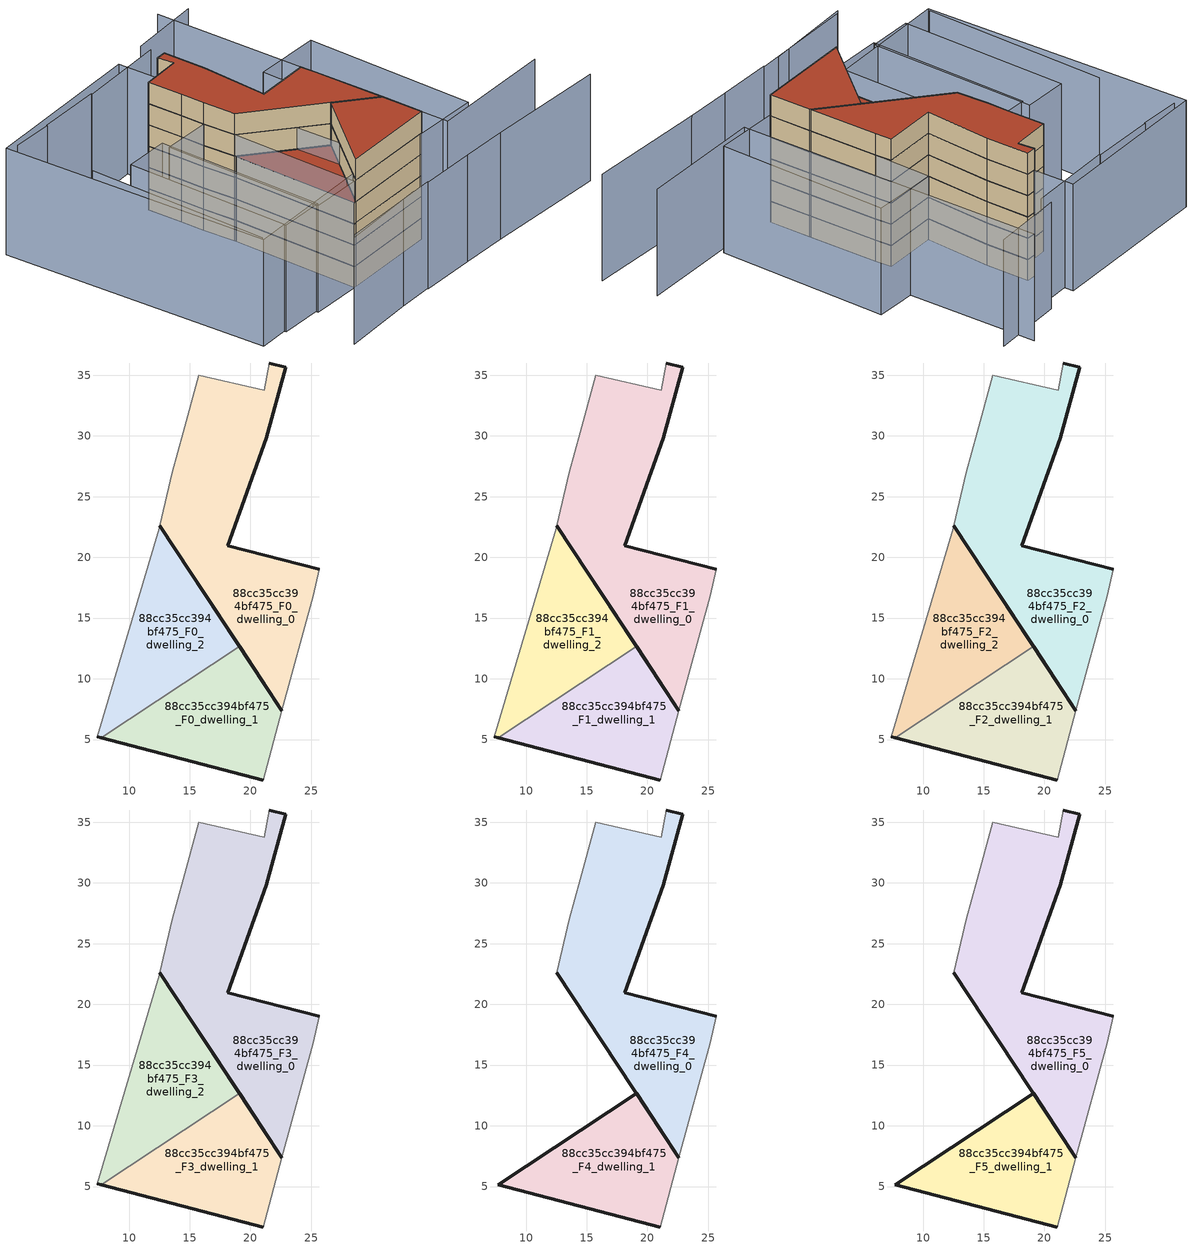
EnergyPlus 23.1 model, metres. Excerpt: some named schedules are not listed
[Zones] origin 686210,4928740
88cc35cc394bf475_F0_dwelling_0
 floor ground (EU_floor_Construction): 22.59,7.38 25.16,16.84 25.65,19.03 18.15,20.97 21.29,29.82 22.89,35.63 21.55,36 21.14,33.76 15.73,35 14.48,30.28 13.55,27.02 12.55,22.61 z0
 wall outside (EU_wall_Construction): 21.55,36 22.89,35.63 21.29,29.82 18.15,20.97 25.65,19.03 / 22.59,7.38 12.55,22.61 z0:3
 wall adiabatic (EU_wall_Construction): 25.65,19.03 25.16,16.84 22.59,7.38 / 12.55,22.61 13.55,27.02 14.48,30.28 15.73,35 21.14,33.76 21.55,36 z0:3
88cc35cc394bf475_F0_dwelling_1
 floor ground (EU_floor_Construction): 21.04,1.67 22.59,7.38 19.1,12.67 7.71,5.16 z0
 wall outside (EU_wall_Construction): 21.04,1.67 7.71,5.16 / 19.1,12.67 22.59,7.38 z0:3
 wall adiabatic (EU_wall_Construction): 22.59,7.38 21.04,1.67 z0:3
 wall to 88cc35cc394bf475_F0_dwelling_2 (EU_wall_Construction): 7.71,5.16 19.1,12.67 z0:3
88cc35cc394bf475_F0_dwelling_2
 floor ground (EU_floor_Construction): 19.1,12.67 12.55,22.61 12.5,22.41 7.4,5.24 7.71,5.16 z0
 wall outside (EU_wall_Construction): 12.55,22.61 19.1,12.67 / 7.71,5.16 7.4,5.24 z0:3
 wall adiabatic (EU_wall_Construction): 7.4,5.24 12.5,22.41 12.55,22.61 z0:3
88cc35cc394bf475_F1_dwelling_0
 floor to 88cc35cc394bf475_F0_dwelling_0 (EU_floor_Construction): 22.59,7.38 25.16,16.84 25.65,19.03 18.15,20.97 21.29,29.82 22.89,35.63 21.55,36 21.14,33.76 15.73,35 14.48,30.28 13.55,27.02 12.54,22.61 z3
 wall outside (EU_wall_Construction): 21.55,36 22.89,35.63 21.29,29.82 18.15,20.97 25.65,19.03 / 22.59,7.38 12.55,22.61 z3:6
 wall adiabatic (EU_wall_Construction): 25.65,19.03 25.16,16.84 22.59,7.38 / 12.55,22.61 13.55,27.02 14.48,30.28 15.73,35 21.14,33.76 21.55,36 z3:6
88cc35cc394bf475_F1_dwelling_1
 floor to 88cc35cc394bf475_F0_dwelling_1 (EU_floor_Construction): 21.04,1.67 22.59,7.38 19.1,12.67 7.71,5.16 z3
 wall outside (EU_wall_Construction): 21.04,1.67 7.71,5.16 / 19.1,12.67 22.59,7.38 z3:6
 wall adiabatic (EU_wall_Construction): 22.59,7.38 21.04,1.67 z3:6
 wall to 88cc35cc394bf475_F1_dwelling_2 (EU_wall_Construction): 7.71,5.16 19.1,12.67 z3:6
88cc35cc394bf475_F1_dwelling_2
 floor to 88cc35cc394bf475_F0_dwelling_2 (EU_floor_Construction): 19.1,12.67 12.54,22.61 12.5,22.41 7.4,5.24 7.71,5.16 z3
 wall outside (EU_wall_Construction): 12.55,22.61 19.1,12.67 / 7.71,5.16 7.4,5.24 z3:6
 wall adiabatic (EU_wall_Construction): 7.4,5.24 12.5,22.41 12.55,22.61 z3:6
88cc35cc394bf475_F2_dwelling_0
 floor to 88cc35cc394bf475_F1_dwelling_0 (EU_floor_Construction): 22.59,7.38 25.16,16.84 25.65,19.03 18.15,20.97 21.29,29.82 22.89,35.63 21.55,36 21.14,33.76 15.73,35 14.48,30.28 13.55,27.02 12.54,22.61 z6
 wall outside (EU_wall_Construction): 21.55,36 22.89,35.63 21.29,29.82 18.15,20.97 25.65,19.03 / 22.59,7.38 12.55,22.61 z6:9
 wall adiabatic (EU_wall_Construction): 25.65,19.03 25.16,16.84 22.59,7.38 / 12.55,22.61 13.55,27.02 14.48,30.28 15.73,35 21.14,33.76 21.55,36 z6:9
88cc35cc394bf475_F2_dwelling_1
 floor to 88cc35cc394bf475_F1_dwelling_1 (EU_floor_Construction): 21.04,1.67 22.59,7.38 19.1,12.67 7.71,5.16 z6
 wall outside (EU_wall_Construction): 21.04,1.67 7.71,5.16 / 19.1,12.67 22.59,7.38 z6:9
 wall adiabatic (EU_wall_Construction): 22.59,7.38 21.04,1.67 z6:9
 wall to 88cc35cc394bf475_F2_dwelling_2 (EU_wall_Construction): 7.71,5.16 19.1,12.67 z6:9
88cc35cc394bf475_F2_dwelling_2
 floor to 88cc35cc394bf475_F1_dwelling_2 (EU_floor_Construction): 19.1,12.67 12.54,22.61 12.5,22.41 7.4,5.24 7.71,5.16 z6
 wall outside (EU_wall_Construction): 12.55,22.61 19.1,12.67 / 7.71,5.16 7.4,5.24 z6:9
 wall adiabatic (EU_wall_Construction): 7.4,5.24 12.5,22.41 12.55,22.61 z6:9
88cc35cc394bf475_F3_dwelling_0
 floor to 88cc35cc394bf475_F2_dwelling_0 (EU_floor_Construction): 22.59,7.38 25.16,16.84 25.65,19.03 18.15,20.97 21.29,29.82 22.89,35.63 21.55,36 21.14,33.76 15.73,35 14.48,30.28 13.55,27.02 12.54,22.61 z9
 wall outside (EU_wall_Construction): 21.55,36 22.89,35.63 21.29,29.82 18.15,20.97 25.65,19.03 / 22.59,7.38 12.55,22.61 z9:12
 wall adiabatic (EU_wall_Construction): 25.65,19.03 25.16,16.84 22.59,7.38 / 12.55,22.61 13.55,27.02 14.48,30.28 15.73,35 21.14,33.76 21.55,36 z9:12
88cc35cc394bf475_F3_dwelling_1
 floor to 88cc35cc394bf475_F2_dwelling_1 (EU_floor_Construction): 21.04,1.67 22.59,7.38 19.1,12.67 7.71,5.16 z9
 wall outside (EU_wall_Construction): 21.04,1.67 7.71,5.16 / 19.1,12.67 22.59,7.38 z9:12
 wall adiabatic (EU_wall_Construction): 22.59,7.38 21.04,1.67 z9:12
 wall to 88cc35cc394bf475_F3_dwelling_2 (EU_wall_Construction): 7.71,5.16 19.1,12.67 z9:12
88cc35cc394bf475_F3_dwelling_2
 floor to 88cc35cc394bf475_F2_dwelling_2 (EU_floor_Construction): 19.1,12.67 12.54,22.61 12.5,22.41 7.4,5.24 7.71,5.16 z9
 wall outside (EU_wall_Construction): 12.55,22.61 19.1,12.67 / 7.71,5.16 7.4,5.24 z9:12
 wall adiabatic (EU_wall_Construction): 7.4,5.24 12.5,22.41 12.55,22.61 z9:12
 roof outside (EU_roof_Construction): 12.55,22.61 19.1,12.67 7.71,5.16 7.4,5.24 12.5,22.41 z12
88cc35cc394bf475_F4_dwelling_0
 floor to 88cc35cc394bf475_F3_dwelling_0 (EU_floor_Construction): 22.59,7.38 25.16,16.84 25.65,19.03 18.15,20.97 21.29,29.82 22.89,35.63 21.55,36 21.14,33.76 15.73,35 14.48,30.28 13.55,27.02 12.54,22.61 z12
 wall outside (EU_wall_Construction): 21.55,36 22.89,35.63 21.29,29.82 18.15,20.97 25.65,19.03 / 22.59,7.38 12.55,22.61 z12:15
 wall adiabatic (EU_wall_Construction): 25.65,19.03 25.16,16.84 22.59,7.38 / 12.55,22.61 13.55,27.02 14.48,30.28 15.73,35 21.14,33.76 21.55,36 z12:15
88cc35cc394bf475_F4_dwelling_1
 floor to 88cc35cc394bf475_F3_dwelling_1 (EU_floor_Construction): 21.04,1.67 22.59,7.38 19.1,12.67 7.71,5.16 z12
 wall outside (EU_wall_Construction): 21.04,1.67 7.71,5.16 19.1,12.67 22.59,7.38 z12:15
 wall adiabatic (EU_wall_Construction): 22.59,7.38 21.04,1.67 z12:15
88cc35cc394bf475_F5_dwelling_0
 floor to 88cc35cc394bf475_F4_dwelling_0 (EU_floor_Construction): 22.59,7.38 25.16,16.84 25.65,19.03 18.15,20.97 21.29,29.82 22.89,35.63 21.55,36 21.14,33.76 15.73,35 14.48,30.28 13.55,27.02 12.54,22.61 z15
 wall outside (EU_wall_Construction): 21.55,36 22.89,35.63 21.29,29.82 18.15,20.97 25.65,19.03 / 22.59,7.38 12.55,22.61 z15:18
 wall adiabatic (EU_wall_Construction): 25.65,19.03 25.16,16.84 22.59,7.38 / 12.55,22.61 13.55,27.02 14.48,30.28 15.73,35 21.14,33.76 21.55,36 z15:18
 roof outside (EU_roof_Construction): 22.89,35.63 21.29,29.82 18.15,20.97 25.65,19.03 25.16,16.84 22.59,7.38 12.55,22.61 13.55,27.02 14.48,30.28 15.73,35 21.14,33.76 21.55,36 z18
88cc35cc394bf475_F5_dwelling_1
 floor to 88cc35cc394bf475_F4_dwelling_1 (EU_floor_Construction): 21.04,1.67 22.59,7.38 19.1,12.67 7.71,5.16 z15
 wall outside (EU_wall_Construction): 21.04,1.67 7.71,5.16 19.1,12.67 22.59,7.38 z15:18
 wall adiabatic (EU_wall_Construction): 22.59,7.38 21.04,1.67 z15:18
 roof outside (EU_roof_Construction): 19.1,12.67 22.59,7.38 21.04,1.67 7.71,5.16 z18
shading: 17.96,-5.33 24.38,-7.17 / 24.38,-7.17 41.03,-12.5 / 42,-4.98 24.64,-0.33 / 24.64,-0.33 35.79,41.33 / 10.39,-3.18 17.96,-5.34 / -4.28,0.75 10.42,-3.08 / -5,0.58 7.65,-2.28 / -1.46,35.69 -8.95,10.93 / 15.44,42.23 6.59,44.64 / 6.57,44.61 0.96,46.25 / 38.29,38.38 28.05,40.61 / 27.71,39.18 15.4,42.12 / 20.62,1.63 27.48,24.61 / 27.48,24.61 36.57,21.9 / 36.57,21.9 29.71,-1.08 / 29.71,-1.08 20.62,1.63 / 13.84,26.93 7.4,5.24 / 7.4,5.24 0.52,7.28 / 0.52,7.28 6.96,28.98 / 6.96,28.98 13.84,26.93 / -5.14,9.29 1.53,31.92 / 1.53,31.92 7.61,30.13 / 7.61,30.13 0.94,7.5 / 0.94,7.5 -5.14,9.29 / 23.09,41.58 13.94,4.83 / 13.94,4.83 -9.3,10.61 / -9.3,10.61 -0.16,47.36 / -0.16,47.36 23.09,41.58 z0:15
[Building]
EU S2 Campaign: North Axis=0; Terrain=City; Solar Distribution=FullExterior
[Site:Location]
Bologna: Latitude=44.5; Longitude=11.25; Time Zone=1; Elevation=37
[SizingPeriod:WeatherFileDays]
AnnualSizingPeriod: Begin Month=1; Begin Day of Month=1; End Month=12; End Day of Month=31; Day of Week for Start Day=Monday; Use Weather File Daylight Saving Period=No; Use Weather File Rain and Snow Indicators=No
[MATERIAL]
EU_InternalMass_Material: Roughness=MediumRough; Thickness=0.1; Conductivity=1; Density=1800; Specific Heat=900; Thermal Absorptance=0.9; Solar Absorptance=0.7; Visible Absorptance=0.7
[MATERIAL:NOMASS] Roughness=MediumRough; Thermal Absorptance=0.9; Solar Absorptance=0.7; Visible Absorptance=0.7
Name | Thermal Resistance
EU_wall_NoMass | 0.905828
EU_roof_NoMass | 0.37593
EU_floor_NoMass | 0.67114
[CONSTRUCTION]
EU_wall_Construction: EU_wall_NoMass
EU_roof_Construction: EU_roof_NoMass
EU_floor_Construction: EU_floor_NoMass
EU_InternalMass_Construction: EU_InternalMass_Material
[ZONE] Type=1; Multiplier=1; Ceiling Height=autocalculate; Floor Area=autocalculate; Part of Total Floor Area=Yes
Name | Volume
88cc35cc394bf475_F0_dwelling_0 | 504.04
88cc35cc394bf475_F1_dwelling_0; 88cc35cc394bf475_F2_dwelling_0; 88cc35cc394bf475_F3_dwelling_0; 88cc35cc394bf475_F4_dwelling_0; 88cc35cc394bf475_F5_dwelling_0 | 504.037
88cc35cc394bf475_F0_dwelling_1 | 252.015
88cc35cc394bf475_F1_dwelling_1; 88cc35cc394bf475_F2_dwelling_1; 88cc35cc394bf475_F3_dwelling_1; 88cc35cc394bf475_F4_dwelling_1; 88cc35cc394bf475_F5_dwelling_1 | 252.016
88cc35cc394bf475_F0_dwelling_2 | 252.045
88cc35cc394bf475_F1_dwelling_2; 88cc35cc394bf475_F2_dwelling_2; 88cc35cc394bf475_F3_dwelling_2 | 252.044
[INTERNALMASS] Construction=EU_InternalMass_Construction
Name | Zone or ZoneList | Surface Area
88cc35cc394bf475_F0_dwelling_0_EU_InternalMass | 88cc35cc394bf475_F0_dwelling_0 | 168.013
88cc35cc394bf475_F0_dwelling_1_EU_InternalMass | 88cc35cc394bf475_F0_dwelling_1 | 84.0052
88cc35cc394bf475_F0_dwelling_2_EU_InternalMass | 88cc35cc394bf475_F0_dwelling_2 | 84.0146
88cc35cc394bf475_F1_dwelling_0_EU_InternalMass | 88cc35cc394bf475_F1_dwelling_0 | 168.013
88cc35cc394bf475_F1_dwelling_1_EU_InternalMass | 88cc35cc394bf475_F1_dwelling_1 | 84.0052
88cc35cc394bf475_F1_dwelling_2_EU_InternalMass | 88cc35cc394bf475_F1_dwelling_2 | 84.0146
88cc35cc394bf475_F2_dwelling_0_EU_InternalMass | 88cc35cc394bf475_F2_dwelling_0 | 168.013
88cc35cc394bf475_F2_dwelling_1_EU_InternalMass | 88cc35cc394bf475_F2_dwelling_1 | 84.0052
88cc35cc394bf475_F2_dwelling_2_EU_InternalMass | 88cc35cc394bf475_F2_dwelling_2 | 84.0146
88cc35cc394bf475_F3_dwelling_0_EU_InternalMass | 88cc35cc394bf475_F3_dwelling_0 | 168.013
88cc35cc394bf475_F3_dwelling_1_EU_InternalMass | 88cc35cc394bf475_F3_dwelling_1 | 84.0052
88cc35cc394bf475_F3_dwelling_2_EU_InternalMass | 88cc35cc394bf475_F3_dwelling_2 | 84.0146
88cc35cc394bf475_F4_dwelling_0_EU_InternalMass | 88cc35cc394bf475_F4_dwelling_0 | 168.012
88cc35cc394bf475_F4_dwelling_1_EU_InternalMass | 88cc35cc394bf475_F4_dwelling_1 | 168.018
88cc35cc394bf475_F5_dwelling_0_EU_InternalMass | 88cc35cc394bf475_F5_dwelling_0 | 168.012
88cc35cc394bf475_F5_dwelling_1_EU_InternalMass | 88cc35cc394bf475_F5_dwelling_1 | 168.018
[OTHEREQUIPMENT] Fuel Type=Electricity; Design Level Calculation Method=Watts/Area; Power per Zone Floor Area=1; Fraction Latent=0; Fraction Radiant=0; Fraction Lost=0; Carbon Dioxide Generation Rate=0; EndUse Subcategory=EU_Step8_InternalGains
Name | Zone or ZoneList or Space or SpaceList | Schedule
EU_Step8_InternalGain_88cc35cc394bf475_F0_dwelling_0_f000 | 88cc35cc394bf475_F0_dwelling_0 | EU_Step8_GainSchedule_88cc35cc394bf475_F0_dwelling_0_f000
EU_Step8_InternalGain_88cc35cc394bf475_F0_dwelling_1_f000 | 88cc35cc394bf475_F0_dwelling_1 | EU_Step8_GainSchedule_88cc35cc394bf475_F0_dwelling_1_f000
EU_Step8_InternalGain_88cc35cc394bf475_F0_dwelling_2_f000 | 88cc35cc394bf475_F0_dwelling_2 | EU_Step8_GainSchedule_88cc35cc394bf475_F0_dwelling_2_f000
EU_Step8_InternalGain_88cc35cc394bf475_F1_dwelling_0_f000 | 88cc35cc394bf475_F1_dwelling_0 | EU_Step8_GainSchedule_88cc35cc394bf475_F1_dwelling_0_f000
EU_Step8_InternalGain_88cc35cc394bf475_F1_dwelling_1_f000 | 88cc35cc394bf475_F1_dwelling_1 | EU_Step8_GainSchedule_88cc35cc394bf475_F1_dwelling_1_f000
EU_Step8_InternalGain_88cc35cc394bf475_F1_dwelling_2_f000 | 88cc35cc394bf475_F1_dwelling_2 | EU_Step8_GainSchedule_88cc35cc394bf475_F1_dwelling_2_f000
EU_Step8_InternalGain_88cc35cc394bf475_F2_dwelling_0_f000 | 88cc35cc394bf475_F2_dwelling_0 | EU_Step8_GainSchedule_88cc35cc394bf475_F2_dwelling_0_f000
EU_Step8_InternalGain_88cc35cc394bf475_F2_dwelling_1_f000 | 88cc35cc394bf475_F2_dwelling_1 | EU_Step8_GainSchedule_88cc35cc394bf475_F2_dwelling_1_f000
EU_Step8_InternalGain_88cc35cc394bf475_F2_dwelling_2_f000 | 88cc35cc394bf475_F2_dwelling_2 | EU_Step8_GainSchedule_88cc35cc394bf475_F2_dwelling_2_f000
EU_Step8_InternalGain_88cc35cc394bf475_F3_dwelling_0_f000 | 88cc35cc394bf475_F3_dwelling_0 | EU_Step8_GainSchedule_88cc35cc394bf475_F3_dwelling_0_f000
EU_Step8_InternalGain_88cc35cc394bf475_F3_dwelling_1_f000 | 88cc35cc394bf475_F3_dwelling_1 | EU_Step8_GainSchedule_88cc35cc394bf475_F3_dwelling_1_f000
EU_Step8_InternalGain_88cc35cc394bf475_F3_dwelling_2_f000 | 88cc35cc394bf475_F3_dwelling_2 | EU_Step8_GainSchedule_88cc35cc394bf475_F3_dwelling_2_f000
EU_Step8_InternalGain_88cc35cc394bf475_F4_dwelling_0_f000 | 88cc35cc394bf475_F4_dwelling_0 | EU_Step8_GainSchedule_88cc35cc394bf475_F4_dwelling_0_f000
EU_Step8_InternalGain_88cc35cc394bf475_F4_dwelling_1_f000 | 88cc35cc394bf475_F4_dwelling_1 | EU_Step8_GainSchedule_88cc35cc394bf475_F4_dwelling_1_f000
EU_Step8_InternalGain_88cc35cc394bf475_F5_dwelling_0_f000 | 88cc35cc394bf475_F5_dwelling_0 | EU_Step8_GainSchedule_88cc35cc394bf475_F5_dwelling_0_f000
EU_Step8_InternalGain_88cc35cc394bf475_F5_dwelling_1_f000 | 88cc35cc394bf475_F5_dwelling_1 | EU_Step8_GainSchedule_88cc35cc394bf475_F5_dwelling_1_f000
[ZONEVENTILATION:DESIGNFLOWRATE] Schedule=EU_AlwaysOn; Design Flow Rate Calculation Method=AirChanges/Hour; Air Changes per Hour=0.73129; Ventilation Type=Natural; Fan Pressure Rise=0; Fan Total Efficiency=1; Constant Term Coefficient=1; Temperature Term Coefficient=0; Velocity Term Coefficient=0; Velocity Squared Term Coefficient=0; Minimum Indoor Temperature=-100; Maximum Indoor Temperature=100; Delta Temperature=-100; Minimum Outdoor Temperature=-100; Maximum Outdoor Temperature=100; Maximum Wind Speed=40
Name | Zone or ZoneList or Space or SpaceList
EU_ConstantAir_88cc35cc394bf475_F0_dwelling_0 | 88cc35cc394bf475_F0_dwelling_0
EU_ConstantAir_88cc35cc394bf475_F0_dwelling_1 | 88cc35cc394bf475_F0_dwelling_1
EU_ConstantAir_88cc35cc394bf475_F0_dwelling_2 | 88cc35cc394bf475_F0_dwelling_2
EU_ConstantAir_88cc35cc394bf475_F1_dwelling_0 | 88cc35cc394bf475_F1_dwelling_0
EU_ConstantAir_88cc35cc394bf475_F1_dwelling_1 | 88cc35cc394bf475_F1_dwelling_1
EU_ConstantAir_88cc35cc394bf475_F1_dwelling_2 | 88cc35cc394bf475_F1_dwelling_2
EU_ConstantAir_88cc35cc394bf475_F2_dwelling_0 | 88cc35cc394bf475_F2_dwelling_0
EU_ConstantAir_88cc35cc394bf475_F2_dwelling_1 | 88cc35cc394bf475_F2_dwelling_1
EU_ConstantAir_88cc35cc394bf475_F2_dwelling_2 | 88cc35cc394bf475_F2_dwelling_2
EU_ConstantAir_88cc35cc394bf475_F3_dwelling_0 | 88cc35cc394bf475_F3_dwelling_0
EU_ConstantAir_88cc35cc394bf475_F3_dwelling_1 | 88cc35cc394bf475_F3_dwelling_1
EU_ConstantAir_88cc35cc394bf475_F3_dwelling_2 | 88cc35cc394bf475_F3_dwelling_2
EU_ConstantAir_88cc35cc394bf475_F4_dwelling_0 | 88cc35cc394bf475_F4_dwelling_0
EU_ConstantAir_88cc35cc394bf475_F4_dwelling_1 | 88cc35cc394bf475_F4_dwelling_1
EU_ConstantAir_88cc35cc394bf475_F5_dwelling_0 | 88cc35cc394bf475_F5_dwelling_0
EU_ConstantAir_88cc35cc394bf475_F5_dwelling_1 | 88cc35cc394bf475_F5_dwelling_1
[HVACTEMPLATE:THERMOSTAT] Constant Heating Setpoint=20; Constant Cooling Setpoint=50
EU_HeatOnly_88cc35cc394bf475_F0_dwelling_0; EU_HeatOnly_88cc35cc394bf475_F0_dwelling_1; EU_HeatOnly_88cc35cc394bf475_F0_dwelling_2; EU_HeatOnly_88cc35cc394bf475_F1_dwelling_0; EU_HeatOnly_88cc35cc394bf475_F1_dwelling_1; EU_HeatOnly_88cc35cc394bf475_F1_dwelling_2; EU_HeatOnly_88cc35cc394bf475_F2_dwelling_0; EU_HeatOnly_88cc35cc394bf475_F2_dwelling_1; EU_HeatOnly_88cc35cc394bf475_F2_dwelling_2; EU_HeatOnly_88cc35cc394bf475_F3_dwelling_0; EU_HeatOnly_88cc35cc394bf475_F3_dwelling_1; EU_HeatOnly_88cc35cc394bf475_F3_dwelling_2; EU_HeatOnly_88cc35cc394bf475_F4_dwelling_0; EU_HeatOnly_88cc35cc394bf475_F4_dwelling_1; EU_HeatOnly_88cc35cc394bf475_F5_dwelling_0; EU_HeatOnly_88cc35cc394bf475_F5_dwelling_1
[HVACTEMPLATE:ZONE:IDEALLOADSAIRSYSTEM] System Availability Schedule=EU_AlwaysOn; Maximum Heating Supply Air Temperature=50; Minimum Cooling Supply Air Temperature=13; Maximum Heating Supply Air Humidity Ratio=0.0156; Minimum Cooling Supply Air Humidity Ratio=0.0077; Heating Limit=NoLimit; Cooling Limit=NoLimit; Heating Availability Schedule=EU_AlwaysOn; Cooling Availability Schedule=EU_CoolingOff; Dehumidification Control Type=ConstantSensibleHeatRatio; Cooling Sensible Heat Ratio=0.7; Dehumidification Setpoint=60; Humidification Control Type=None; Humidification Setpoint=30; Outdoor Air Method=None; Outdoor Air Flow Rate per Person=0.00944; Outdoor Air Flow Rate per Zone Floor Area=0; Outdoor Air Flow Rate per Zone=0; Demand Controlled Ventilation Type=None; Outdoor Air Economizer Type=NoEconomizer; Heat Recovery Type=None; Sensible Heat Recovery Effectiveness=0.7; Latent Heat Recovery Effectiveness=0.65
Name | Template Thermostat
88cc35cc394bf475_F0_dwelling_0 | EU_HeatOnly_88cc35cc394bf475_F0_dwelling_0
88cc35cc394bf475_F0_dwelling_1 | EU_HeatOnly_88cc35cc394bf475_F0_dwelling_1
88cc35cc394bf475_F0_dwelling_2 | EU_HeatOnly_88cc35cc394bf475_F0_dwelling_2
88cc35cc394bf475_F1_dwelling_0 | EU_HeatOnly_88cc35cc394bf475_F1_dwelling_0
88cc35cc394bf475_F1_dwelling_1 | EU_HeatOnly_88cc35cc394bf475_F1_dwelling_1
88cc35cc394bf475_F1_dwelling_2 | EU_HeatOnly_88cc35cc394bf475_F1_dwelling_2
88cc35cc394bf475_F2_dwelling_0 | EU_HeatOnly_88cc35cc394bf475_F2_dwelling_0
88cc35cc394bf475_F2_dwelling_1 | EU_HeatOnly_88cc35cc394bf475_F2_dwelling_1
88cc35cc394bf475_F2_dwelling_2 | EU_HeatOnly_88cc35cc394bf475_F2_dwelling_2
88cc35cc394bf475_F3_dwelling_0 | EU_HeatOnly_88cc35cc394bf475_F3_dwelling_0
88cc35cc394bf475_F3_dwelling_1 | EU_HeatOnly_88cc35cc394bf475_F3_dwelling_1
88cc35cc394bf475_F3_dwelling_2 | EU_HeatOnly_88cc35cc394bf475_F3_dwelling_2
